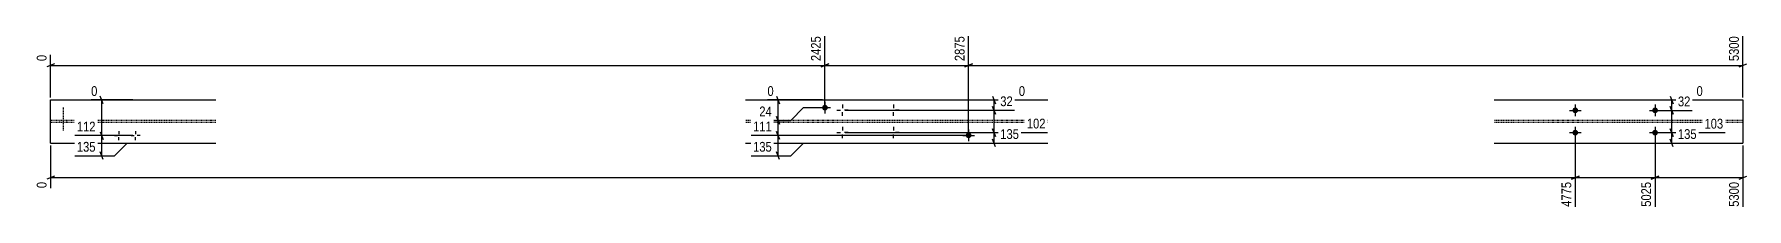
# Model space of a CAD drawing. Header units: millimetres. Extents: x 18 to 18435, y 18 to 696.
# Drawn here: x 18 to 5381, y 18 to 566 of the extents above; entities that cross this region are included whole.
import ezdxf

# ---------------------------------------------------------------- set-up
doc = ezdxf.new("R2010")
doc.units = ezdxf.units.MM
doc.linetypes.add('DXK_LINE_DOT2', pattern=[3.9198, 1.9599, -1.9599])
doc.layers.add('MÅLSÆTNING', color=7, linetype='Continuous')
doc.layers.add('STÅL', color=7, linetype='Continuous')
doc.styles.add('Arial Narrow', font='ARIALN.TTF', dxfattribs={"height": 0.2})

msp = doc.modelspace()

# ---------------------------------------------------------------- hatches: boundary and pattern name
at = {"layer": 'STÅL', "linetype": 'Continuous'}
for points in [[(2502.8, 335.1, -1), (2484.8, 335.1, -1)], [(4852.8, 326.6, -1), (4834.8, 326.6, -1)], [(5102.8, 326.6, -1), (5084.8, 326.6, -1)], [(2952.8, 248.1, -1), (2934.8, 248.1, -1)], [(4852.8, 256.6, -1), (4834.8, 256.6, -1)], [(5102.8, 256.6, -1), (5084.8, 256.6, -1)]]:
    msp.add_hatch(color=3, dxfattribs=at).paths.add_polyline_path(points)

# ---------------------------------------------------------------- linework, layer by layer
at = {"layer": 'MÅLSÆTNING', "color": 7, "linetype": 'Continuous'}
for p, q in [((2493.8, 343.1), (2493.8, 559.2)), ((2943.8, 256.1), (2943.8, 559.2)), ((2943.8, 256.1), (2943.8, 559.2)), ((5368.8, 367.1), (5368.8, 559.2)), ((68.8, 367.1), (68.8, 500.7)), ((80.8, 472.4), (56.8, 462.8)), ((68.8, 467.6), (2493.8, 467.6)), ((2481.8, 462.8), (2505.8, 472.4)), ((2955.8, 472.4), (2931.8, 462.8)), ((2931.8, 462.8), (2955.8, 472.4)), ((2943.8, 467.6), (5368.8, 467.6)), ((5356.8, 462.8), (5380.8, 472.4)), ((326.8, 359.1), (195.8, 359.1)), ((233.7, 347.1), (224.1, 371.1)), ((228.9, 247.5), (228.9, 359.1)), ((2485.8, 359.1), (2313.8, 359.1)), ((2342.1, 371.1), (2351.7, 347.1)), ((2346.9, 295.1), (2346.9, 359.1)), ((2386.9, 295.1), (2426.9, 335.1)), ((2386.9, 295.1), (2426.9, 335.1)), ((2426.9, 335.1), (2485.8, 335.1)), ((2426.9, 335.1), (2485.8, 335.1)), ((2556.8, 327), (3087.8, 327)), ((2556.8, 327), (3087.8, 327)), ((2990.5, 359.1), (3120.6, 359.1)), ((3018.7, 371.1), (3028.3, 347.1)), ((3028.3, 315), (3018.7, 339)), ((3018.7, 339), (3028.3, 315)), ((3023.5, 327), (3023.5, 359.1)), ((3023.5, 257), (3023.5, 327)), ((5101.8, 359.1), (5243, 359.1)), ((5101.8, 326.6), (5210.1, 326.6)), ((5101.8, 326.6), (5210.1, 326.6)), ((5141.1, 371.1), (5150.7, 347.1)), ((5150.7, 314.6), (5141.1, 338.6)), ((5141.1, 338.6), (5150.7, 314.6)), ((5145.9, 326.6), (5145.9, 359.1)), ((5145.9, 256.6), (5145.9, 326.6)), ((2282.6, 295.1), (2386.9, 295.1)), ((2282.6, 295.1), (2386.9, 295.1)), ((2351.7, 283.1), (2342.1, 307.1)), ((2342.1, 307.1), (2351.7, 283.1)), ((2346.9, 248.1), (2346.9, 295.1)), ((3028.3, 245), (3018.7, 269)), ((3018.7, 269), (3028.3, 245)), ((5150.7, 244.6), (5141.1, 268.6)), ((5141.1, 268.6), (5150.7, 244.6)), ((68.8, 216.1), (68.8, 82.5)), ((326.8, 247.5), (145.1, 247.5)), ((326.8, 247.5), (145.1, 247.5)), ((224.1, 259.5), (233.7, 235.5)), ((224.1, 259.5), (233.7, 235.5)), ((228.9, 184.1), (228.9, 247.5)), ((268.9, 184.1), (308.9, 224.1)), ((308.9, 224.1), (326.8, 224.1)), ((2935.8, 248.1), (2263.1, 248.1)), ((2935.8, 248.1), (2263.1, 248.1)), ((2351.7, 236.1), (2342.1, 260.1)), ((2342.1, 260.1), (2351.7, 236.1)), ((2346.9, 184.1), (2346.9, 248.1)), ((2386.9, 184.1), (2426.9, 224.1)), ((2426.9, 224.1), (2485.8, 224.1)), ((2556.8, 257), (3190.5, 257)), ((2556.8, 257), (3190.5, 257)), ((2985.9, 224.1), (3107.3, 224.1)), ((3028.3, 212.1), (3018.7, 236.1)), ((3023.5, 224.1), (3023.5, 257)), ((4843.8, 248.6), (4843.8, 24)), ((4843.8, 248.6), (4843.8, 24)), ((5093.8, 248.6), (5093.8, 24)), ((5093.8, 248.6), (5093.8, 24)), ((5101.8, 256.6), (5312.8, 256.6)), ((5101.8, 256.6), (5312.8, 256.6)), ((5101.8, 224.1), (5229.6, 224.1)), ((5150.7, 212.1), (5141.1, 236.1)), ((5145.9, 224.1), (5145.9, 256.6)), ((5368.8, 216.1), (5368.8, 24)), ((145.1, 184.1), (268.9, 184.1)), ((233.7, 172.1), (224.1, 196.1)), ((2263.1, 184.1), (2386.9, 184.1)), ((2351.7, 172.1), (2342.1, 196.1)), ((80.8, 120.4), (56.8, 110.8)), ((68.8, 115.6), (4843.8, 115.6)), ((4855.8, 120.4), (4831.8, 110.8)), ((4831.8, 110.8), (4855.8, 120.4)), ((4843.8, 115.6), (5093.8, 115.6)), ((5105.8, 120.4), (5081.8, 110.8)), ((5081.8, 110.8), (5105.8, 120.4)), ((5093.8, 115.6), (5368.8, 115.6)), ((5356.8, 110.8), (5380.8, 120.4))]:
    msp.add_line(p, q, dxfattribs=at)
at = {"layer": 'STÅL', "color": 2, "linetype": 'Continuous'}
for p, q in [((68.8, 359.1), (585.8, 359.1)), ((68.8, 224.1), (68.8, 359.1)), ((2244.8, 359.1), (3192.4, 359.1)), ((4589.9, 359.1), (5368.8, 359.1)), ((5368.8, 359.1), (5368.8, 224.1)), ((68.8, 224.1), (585.8, 224.1)), ((2244.8, 224.1), (3192.4, 224.1)), ((4589.9, 224.1), (5368.8, 224.1))]:
    msp.add_line(p, q, dxfattribs=at)
at = {"layer": 'STÅL', "color": 3, "linetype": 'DXK_LINE_DOT2'}
for p, q in [((108.8, 263.3), (108.8, 336.3)), ((97.8, 288.3), (97.8, 294.9)), ((119.8, 288.3), (119.8, 294.9))]:
    msp.add_line(p, q, dxfattribs=at)
at = {"layer": 'STÅL', "color": 3, "linetype": 'Continuous'}
for p, q in [((2475.8, 335.1), (2511.8, 335.1)), ((2493.8, 353.1), (2493.8, 317.1)), ((2530.8, 327), (2542.8, 327)), ((2548.8, 345), (2548.8, 333)), ((2566.8, 327), (2554.8, 327)), ((2690.8, 327), (2702.8, 327)), ((2708.8, 345), (2708.8, 333)), ((2726.8, 327), (2714.8, 327)), ((4825.8, 326.6), (4861.8, 326.6)), ((4843.8, 344.6), (4843.8, 308.6)), ((5075.8, 326.6), (5111.8, 326.6)), ((5093.8, 344.6), (5093.8, 308.6)), ((2548.8, 309), (2548.8, 321)), ((2548.8, 275), (2548.8, 263)), ((2708.8, 309), (2708.8, 321)), ((2708.8, 275), (2708.8, 263)), ((4843.8, 274.6), (4843.8, 238.6)), ((5093.8, 274.6), (5093.8, 238.6)), ((268.8, 247.5), (278.1, 247.5)), ((282.8, 261.5), (282.8, 252.2)), ((282.8, 233.5), (282.8, 242.8)), ((296.8, 247.5), (287.5, 247.5)), ((320.8, 247.5), (330.1, 247.5)), ((334.8, 261.5), (334.8, 252.2)), ((334.8, 233.5), (334.8, 242.8)), ((348.8, 247.5), (339.5, 247.5)), ((2530.8, 257), (2542.8, 257)), ((2548.8, 239), (2548.8, 251)), ((2566.8, 257), (2554.8, 257)), ((2690.8, 257), (2702.8, 257)), ((2708.8, 239), (2708.8, 251)), ((2726.8, 257), (2714.8, 257)), ((2925.8, 248.1), (2961.8, 248.1)), ((2943.8, 266.1), (2943.8, 230.1)), ((4825.8, 256.6), (4861.8, 256.6)), ((5075.8, 256.6), (5111.8, 256.6))]:
    msp.add_line(p, q, dxfattribs=at)
at = {"layer": 'STÅL', "color": 7, "linetype": 'DXK_LINE_DOT2'}
for p, q in [((585.8, 294.9), (68.8, 294.9)), ((585.8, 288.3), (68.8, 288.3)), ((3192.4, 294.9), (2244.8, 294.9)), ((3192.4, 288.3), (2244.8, 288.3)), ((5368.8, 294.9), (4589.9, 294.9)), ((5368.8, 288.3), (4589.9, 288.3))]:
    msp.add_line(p, q, dxfattribs=at)

# ---------------------------------------------------------------- next in the draw order: wipeouts: each hides what was drawn before it
at = {"color": 0, "linetype": 'Continuous'}
for points in [[(2487.4, 565.6), (2442.6, 565.6), (2442.6, 474.8), (2487.4, 474.8)], [(5362.4, 565.6), (5317.6, 565.6), (5317.6, 474.8), (5362.4, 474.8)], [(62.4, 507.1), (17.6, 507.1), (17.6, 474.8), (62.4, 474.8)], [(221.7, 365.5), (221.7, 410.3), (189.4, 410.3), (189.4, 365.5)], [(2339.7, 365.5), (2339.7, 410.3), (2307.4, 410.3), (2307.4, 365.5)], [(3127, 365.5), (3127, 410.3), (3094.7, 410.3), (3094.7, 365.5)], [(5249.4, 365.5), (5249.4, 410.3), (5217.1, 410.3), (5217.1, 365.5)], [(215.9, 253.9), (215.9, 298.7), (144.6, 298.7), (144.6, 253.9)], [(3191.1, 263.4), (3191.1, 308.2), (3119.8, 308.2), (3119.8, 263.4)], [(5313.4, 263), (5313.4, 307.8), (5242.1, 307.8), (5242.1, 263)], [(62.4, 108.4), (17.6, 108.4), (17.6, 76.1), (62.4, 76.1)], [(4837.4, 108.4), (4792.6, 108.4), (4792.6, 17.6), (4837.4, 17.6)], [(5087.4, 108.4), (5042.6, 108.4), (5042.6, 17.6), (5087.4, 17.6)], [(5362.4, 108.4), (5317.6, 108.4), (5317.6, 17.6), (5362.4, 17.6)]]:
    msp.add_wipeout(points, dxfattribs=at).dxf.layer = 'MÅLSÆTNING'

# ---------------------------------------------------------------- next in the draw order: linework, layer by layer
at = {"layer": 'MÅLSÆTNING', "color": 7, "linetype": 'Continuous'}
for p, q in [((2493.8, 343.1), (2493.8, 559.2)), ((2505.8, 472.4), (2481.8, 462.8)), ((2493.8, 467.6), (2943.8, 467.6))]:
    msp.add_line(p, q, dxfattribs=at)

# ---------------------------------------------------------------- next in the draw order: texts
at = {"layer": 'MÅLSÆTNING', "color": 3, "linetype": 'Continuous', "style": 'Arial Narrow'}
for s, height, p in [('2425', 30.54, (2481, 481.2)), ('5300', 30.54, (5356, 481.2)), ('0', 30.5, (56, 481.2)), ('0', 30.5, (56, 82.5)), ('4775', 30.54, (4831, 24)), ('5025', 30.54, (5081, 24)), ('5300', 30.54, (5356, 24))]:
    msp.add_text(s, height=height, rotation=90.0002, dxfattribs=at).set_placement(p)
for p in [(195.8, 371.9), (2313.8, 371.9), (3101.1, 371.9), (5223.5, 371.9)]:
    msp.add_text('0', height=30.5, dxfattribs=at).set_placement(p)

# ---------------------------------------------------------------- next in the draw order: wipeouts: each hides what was drawn before it
at = {"color": 0, "linetype": 'Continuous'}
for points in [[(3107.9, 230.5), (3107.9, 275.3), (3036.6, 275.3), (3036.6, 230.5)], [(5230.2, 230.5), (5230.2, 275.3), (5158.9, 275.3), (5158.9, 230.5)], [(215.9, 190.5), (215.9, 235.3), (144.6, 235.3), (144.6, 190.5)]]:
    msp.add_wipeout(points, dxfattribs=at).dxf.layer = 'MÅLSÆTNING'

# ---------------------------------------------------------------- next in the draw order: texts
at = {"layer": 'MÅLSÆTNING', "color": 3, "linetype": 'Continuous', "style": 'Arial Narrow'}
for s, p in [('112', (151, 260.3)), ('102', (3126.2, 269.8)), ('103', (5248.5, 269.4)), ('135', (151, 196.9)), ('135', (3043, 236.9)), ('135', (5165.3, 236.9))]:
    msp.add_text(s, height=30.54, dxfattribs=at).set_placement(p)

# ---------------------------------------------------------------- next in the draw order: wipeouts: each hides what was drawn before it
at = {"color": 0, "linetype": 'Continuous'}
for points in [[(2937.4, 565.6), (2892.6, 565.6), (2892.6, 474.8), (2937.4, 474.8)], [(3088.4, 333.4), (3088.4, 378.2), (3036.6, 378.2), (3036.6, 333.4)], [(5210.7, 333), (5210.7, 377.8), (5158.9, 377.8), (5158.9, 333)], [(2333.8, 301.5), (2333.8, 346.3), (2282, 346.3), (2282, 301.5)]]:
    msp.add_wipeout(points, dxfattribs=at).dxf.layer = 'MÅLSÆTNING'

# ---------------------------------------------------------------- next in the draw order: texts
at = {"layer": 'MÅLSÆTNING', "color": 3, "linetype": 'Continuous', "style": 'Arial Narrow'}
msp.add_text('2875', height=30.54, rotation=90.0002, dxfattribs=at).set_placement((2931, 481.2))
for s, p in [('24', (2288.4, 307.9)), ('32', (3043, 339.8)), ('32', (5165.3, 339.4))]:
    msp.add_text(s, height=30.54, dxfattribs=at).set_placement(p)

# ---------------------------------------------------------------- next in the draw order: wipeouts: each hides what was drawn before it
at = {"color": 0, "linetype": 'Continuous'}
msp.add_wipeout([(2333.8, 254.5), (2333.8, 299.3), (2262.5, 299.3), (2262.5, 254.5)], dxfattribs=at).dxf.layer = 'MÅLSÆTNING'

# ---------------------------------------------------------------- next in the draw order: wipeouts: each hides what was drawn before it
msp.add_wipeout([(2333.8, 190.5), (2333.8, 235.3), (2262.5, 235.3), (2262.5, 190.5)], dxfattribs=at).dxf.layer = 'MÅLSÆTNING'

# ---------------------------------------------------------------- next in the draw order: texts
at = {"layer": 'MÅLSÆTNING', "color": 3, "linetype": 'Continuous', "style": 'Arial Narrow'}
for s, p in [('111', (2268.9, 260.9)), ('135', (2268.9, 196.9))]:
    msp.add_text(s, height=30.54, dxfattribs=at).set_placement(p)

doc.saveas('drawing.dxf')
